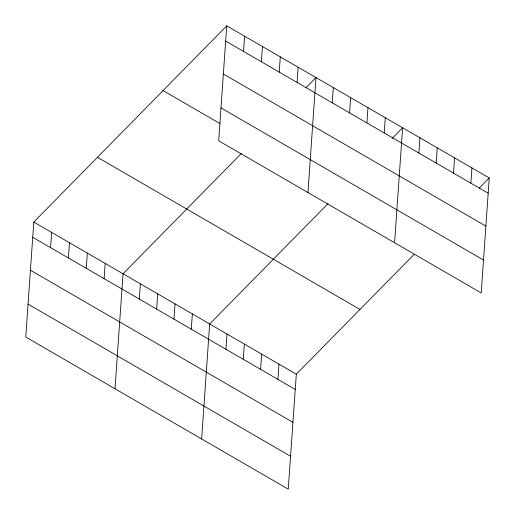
<?xml version="1.0" encoding="UTF-8"?>
<svg xmlns="http://www.w3.org/2000/svg" width="515" height="515" viewBox="0 0 515 515"><rect width="100%" height="100%" fill="white"/><g stroke="black" fill="none" stroke-linecap="round" stroke-linejoin="round"><path stroke-width="0.77" d="M226.729 25.834L218.688 140.814L481.21 292.945L489.25 177.965L226.729 25.834L33.79 222.055L25.75 337.035L288.271 489.166L296.312 374.186L414.099 254.391M50.573 247.638L51.642 232.4M68.424 257.983L69.493 242.745M86.275 268.328L87.344 253.09M104.133 278.673L105.195 263.435M115.006 388.761L123.046 273.78L241.381 153.431M139.308 299.061L140.376 283.823M156.631 309.097L157.699 293.859M173.961 319.139L175.023 303.901M191.284 329.182L192.353 313.944M201.635 438.96L209.676 323.98L328.016 203.631M243.518 51.416L244.58 36.179M225.937 349.26L227.006 334.023M261.369 61.761L262.431 46.524M243.267 359.303L244.329 344.065M279.22 72.106L280.282 56.869M260.59 369.339L261.659 354.101M297.071 82.452L298.134 67.214M277.92 379.381L278.982 364.144M307.944 192.539L315.985 77.559L306.019 87.698M332.246 102.839L333.314 87.602M349.576 112.875L350.638 97.638M366.899 122.918L367.968 107.68M384.229 132.96L385.291 117.723M394.58 242.739L402.621 127.765L392.102 138.458M418.882 153.039L419.944 137.801M436.205 163.081L437.274 147.844M453.535 173.124L454.597 157.886M470.858 183.16L471.927 167.922M479.285 188.097L489.25 177.965M225.667 41.071L488.181 193.202M223.362 73.986L485.883 226.117M220.993 107.899L483.514 260.03M163.062 90.589L220.047 123.613M97.464 157.3L359.979 309.431M33.79 222.055L296.312 374.186M32.722 237.293L295.243 389.424M30.424 270.208L292.945 422.339M28.055 304.12L290.569 456.251"/></g></svg>
